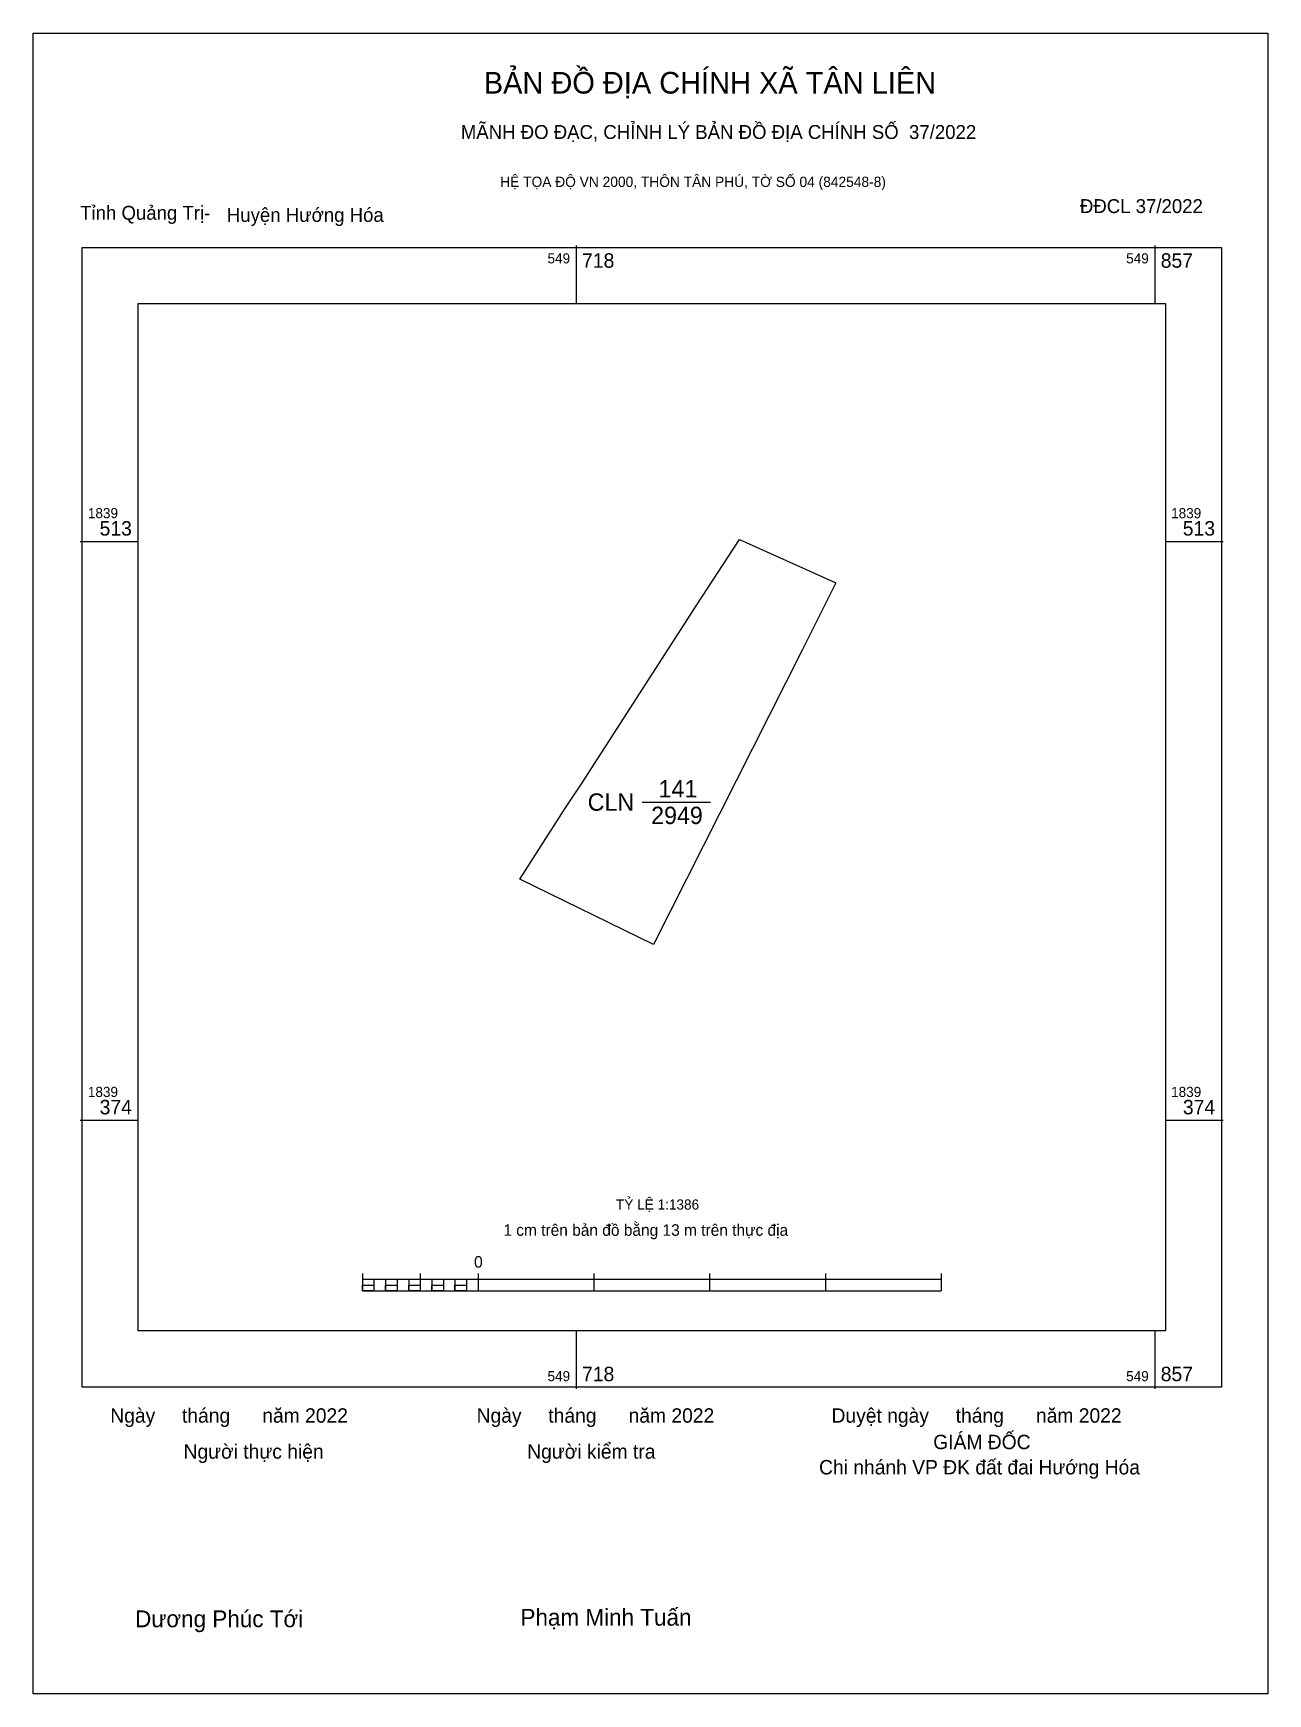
# Model space of a CAD drawing. Extents: x 549589 to 549885, y 1839237 to 1839635.
import ezdxf

# ---------------------------------------------------------------- set-up
doc = ezdxf.new("R2010")
doc.units = 0
for name, color, linetype in [('Level 10', 7, 'Continuous'), ('Level 13', 7, 'Continuous'), ('Level 15', 7, 'Continuous'), ('Level 6', 7, 'Continuous'), ('Level 62', 7, 'Continuous'), ('Level 63', 7, 'Continuous'), ('Level 9', 7, 'Continuous')]:
    doc.layers.add(name, color=color, linetype=linetype)

msp = doc.modelspace()

# ---------------------------------------------------------------- linework, layer by layer
at = {"layer": 'Level 10'}
msp.add_lwpolyline([(549773.08, 1839487.39), (549737.46, 1839416.85), (549705.42, 1839432.52), (549716.18, 1839449.39), (549720.33, 1839455.58), (549747.84, 1839498.22), (549758.01, 1839513.9), (549781.08, 1839503.49)], close=True, dxfattribs=at)
at = {"layer": 'Level 15'}
msp.add_lwpolyline([(549588.81, 1839635.15), (549884.61, 1839635.15), (549884.61, 1839237.36), (549588.81, 1839237.36)], close=True, dxfattribs=at)
at = {"layer": 'Level 62'}
msp.add_lwpolyline([(549613.96, 1839570.39), (549860.07, 1839570.39), (549860.07, 1839324.29), (549613.96, 1839324.29)], close=True, dxfattribs=at)
at = {"layer": 'Level 63'}
for p, q in [((549718.93, 1839584.26), (549718.93, 1839570.39)), ((549857.57, 1839584.26), (549857.57, 1839570.39)), ((549600.09, 1839513.43), (549613.96, 1839513.43)), ((549860.07, 1839513.43), (549873.93, 1839513.43)), ((549600.09, 1839374.79), (549613.96, 1839374.79)), ((549860.07, 1839374.79), (549873.93, 1839374.79)), ((549667.69, 1839338.06), (549667.69, 1839333.9)), ((549681.56, 1839338.06), (549681.56, 1839333.9)), ((549695.42, 1839338.06), (549695.42, 1839333.9)), ((549723.15, 1839338.06), (549723.15, 1839333.9)), ((549750.88, 1839338.06), (549750.88, 1839333.9)), ((549778.61, 1839338.06), (549778.61, 1839333.9)), ((549806.33, 1839338.06), (549806.33, 1839333.9)), ((549667.69, 1839336.67), (549806.33, 1839336.67)), ((549667.69, 1839333.9), (549806.33, 1839333.9)), ((549670.46, 1839336.67), (549670.46, 1839333.9)), ((549673.24, 1839336.67), (549673.24, 1839333.9)), ((549676.01, 1839336.67), (549676.01, 1839333.9)), ((549678.78, 1839336.67), (549678.78, 1839333.9)), ((549681.56, 1839336.67), (549681.56, 1839333.9)), ((549684.33, 1839336.67), (549684.33, 1839333.9)), ((549687.1, 1839336.67), (549687.1, 1839333.9)), ((549689.87, 1839336.67), (549689.87, 1839333.9)), ((549692.65, 1839336.67), (549692.65, 1839333.9)), ((549695.42, 1839336.67), (549695.42, 1839333.9)), ((549718.93, 1839324.29), (549718.93, 1839310.42)), ((549857.57, 1839324.29), (549857.57, 1839310.42))]:
    msp.add_line(p, q, dxfattribs=at)
for points in [[(549600.53, 1839583.82), (549873.5, 1839583.82), (549873.5, 1839310.85), (549600.53, 1839310.85)], [(549667.69, 1839335.28), (549670.46, 1839335.28), (549670.46, 1839333.9), (549667.69, 1839333.9)], [(549667.69, 1839335.28), (549670.46, 1839335.28), (549670.46, 1839333.9), (549667.69, 1839333.9)], [(549673.24, 1839335.28), (549676.01, 1839335.28), (549676.01, 1839333.9), (549673.24, 1839333.9)], [(549678.78, 1839335.28), (549681.56, 1839335.28), (549681.56, 1839333.9), (549678.78, 1839333.9)], [(549684.33, 1839335.28), (549687.1, 1839335.28), (549687.1, 1839333.9), (549684.33, 1839333.9)], [(549689.87, 1839335.28), (549692.65, 1839335.28), (549692.65, 1839333.9), (549689.87, 1839333.9)]]:
    msp.add_lwpolyline(points, close=True, dxfattribs=at)
at = {"layer": 'Level 9'}
msp.add_line((549734.68, 1839450.97), (549751.09, 1839450.97), dxfattribs=at)

# ---------------------------------------------------------------- texts
at = {"layer": 'Level 13'}
for s, p in [('CLN', (549721.66, 1839448.89)), ('141', (549738.65, 1839452.08)), ('2949', (549736.87, 1839445.7))]:
    msp.add_text(s, height=4.159, dxfattribs=at).set_placement(p)
at = {"layer": 'Level 6'}
msp.add_text('TỶ LỆ 1:1386', height=2.4372, dxfattribs=at).set_placement((549728.44, 1839353.35))
at = {"layer": 'Level 63'}
for s, height, p in [('BẢN ĐỒ ĐỊA CHÍNH XÃ TÂN LIÊN', 5.1903, (549696.77, 1839620.69)), ('MÃNH ĐO ĐẠC, CHỈNH LÝ BẢN ĐỒ ĐỊA CHÍNH SỐ  37/2022', 3.3305, (549691.26, 1839609.82)), ('HỆ TỌA ĐỘ VN 2000, THÔN TÂN PHÚ, TỜ SỐ 04 (842548-8)', 2.4654, (549700.7, 1839598.32)), ('549', 2.426, (549712.04, 1839580.01)), ('718', 3.466, (549720.31, 1839578.97)), ('549', 2.426, (549850.68, 1839580.01)), ('857', 3.466, (549858.96, 1839578.97)), ('1839', 2.426, (549601.91, 1839518.97)), ('1839', 2.426, (549861.45, 1839518.97)), ('513', 3.466, (549604.72, 1839514.81)), ('513', 3.466, (549864.25, 1839514.81)), ('1839', 2.426, (549601.91, 1839380.33)), ('1839', 2.426, (549861.45, 1839380.33)), ('374', 3.466, (549604.73, 1839376.17)), ('374', 3.466, (549864.27, 1839376.17)), ('1 cm trên bản đồ bằng 13 m trên thực địa', 2.7729, (549701.46, 1839347.07)), ('0', 2.77, (549694.44, 1839339.44)), ('549', 2.426, (549712.04, 1839312.24)), ('718', 3.466, (549720.31, 1839312.24)), ('549', 2.426, (549850.68, 1839312.24)), ('857', 3.466, (549858.96, 1839312.24)), ('Ngày     tháng      năm 2022', 3.4499, (549607.28, 1839302.3)), ('Ngày     tháng      năm 2022', 3.4499, (549695.05, 1839302.3)), ('Duyệt ngày     tháng      năm 2022', 3.4499, (549780.09, 1839302.3)), ('Người kiểm tra', 3.4499, (549707.17, 1839293.68)), ('GIÁM ĐỐC', 3.45, (549804.45, 1839295.96)), ('Người thực hiện', 3.4499, (549624.84, 1839293.68)), ('Chi nhánh VP ĐK đất đai Hướng Hóa', 3.4499, (549777.1, 1839289.91)), ('Phạm Minh Tuấn', 4.0239, (549705.56, 1839253.68)), ('Dương Phúc Tới', 4.0239, (549613.23, 1839253.31))]:
    msp.add_text(s, height=height, dxfattribs=at).set_placement(p)
at = {"layer": 'Level 9'}
for s, p in [('Tỉnh Quảng Trị-', (549600.06, 1839590.46)), ('Huyện Hướng Hóa', (549635.21, 1839589.96)), ('ĐĐCL 37/2022', (549839.6, 1839592.07))]:
    msp.add_text(s, height=3.3305, dxfattribs=at).set_placement(p)

doc.saveas('drawing.dxf')
